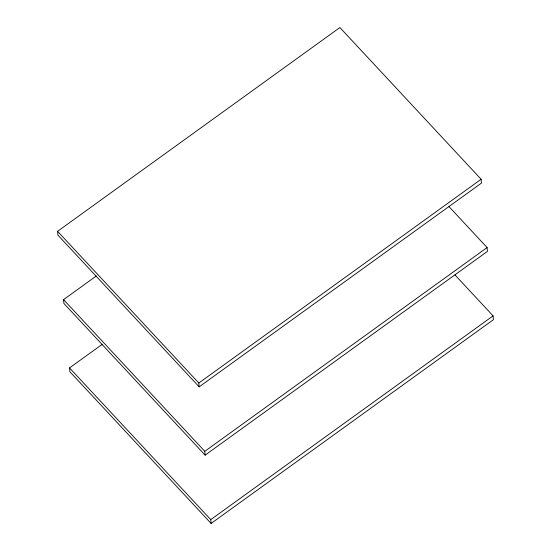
<?xml version="1.0" encoding="UTF-8"?>
<svg xmlns="http://www.w3.org/2000/svg" width="551" height="551" viewBox="0 0 551 551"><rect width="100%" height="100%" fill="white"/><g stroke="black" fill="none" stroke-linecap="round" stroke-linejoin="round"><path stroke-width="0.83" d="M57.586 231.317L339.891 27.55L481.126 179.261L481.464 183.084L199.152 386.85L57.924 235.139L57.586 231.317L198.821 383.021L199.152 386.85M449.01 206.639L487.105 247.557L487.435 251.38L205.13 455.147L63.895 303.443L63.565 299.62L96.322 275.968M454.988 274.942L493.076 315.861L493.414 319.683L211.109 523.45L69.874 371.739L69.536 367.916L102.3 344.272M198.821 383.021L481.126 179.261M205.13 455.147L204.793 451.324L487.105 247.557M211.109 523.45L210.771 519.627L493.076 315.861M63.565 299.62L204.793 451.324M69.536 367.916L210.771 519.627"/></g></svg>
